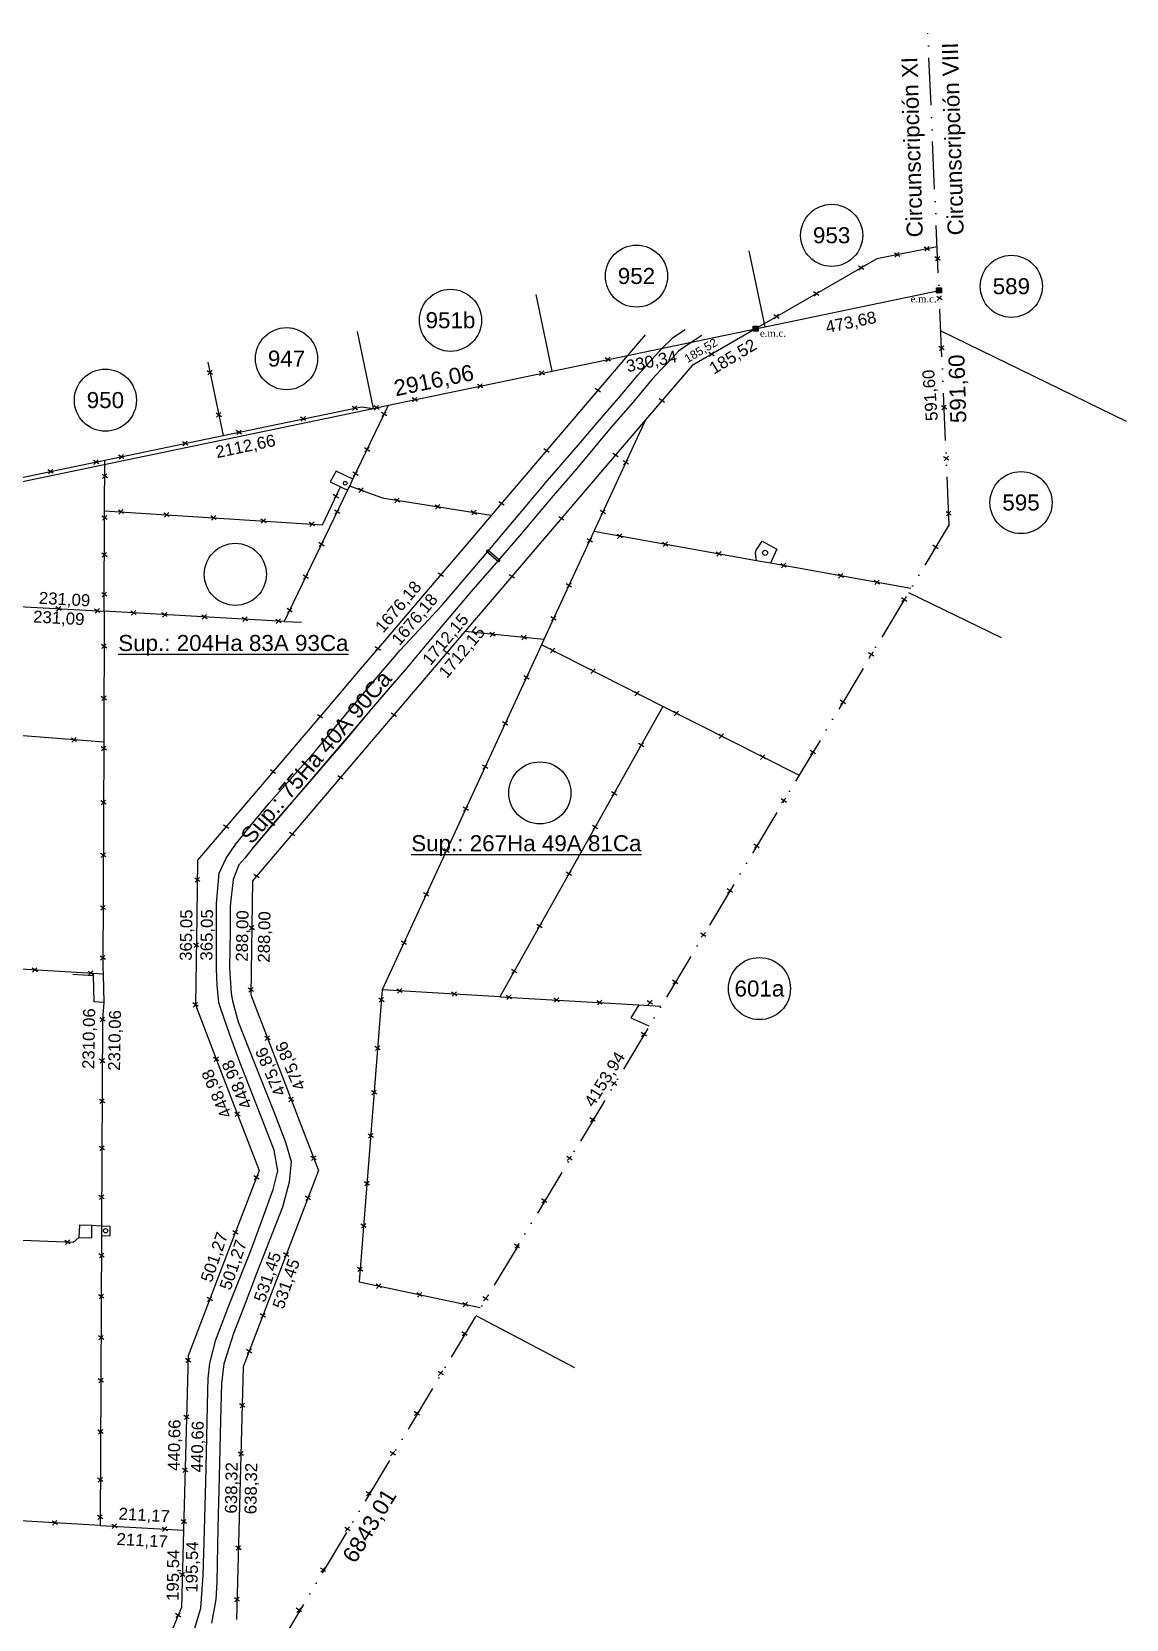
# Model space of a CAD drawing. Header units: feet. Extents: x 1554 to 7460, y 4629 to 11811.
# Drawn here: x 1891.3 to 2168, y 6765.3 to 7166.5 of the extents above; entities that cross this region are included whole.
import ezdxf

# ---------------------------------------------------------------- set-up
doc = ezdxf.new("R2010")
doc.units = ezdxf.units.FT
doc.header["$MEASUREMENT"] = 0
doc.linetypes.add('ACAD_ISO12W100', pattern=[21, 12, -3, 0, -3, 0, -3])
doc.layers.get('0').update_dxf_attribs({"linetype": 'CONTINUOUS'})
for name, color, linetype in [('Alambrado', 1, 'CONTINUOUS'), ('Canal', 2, 'CONTINUOUS'), ('Edificaciòn', 1, 'CONTINUOUS'), ('MEDICION', 2, 'CONTINUOUS'), ('Seccion', 6, 'ACAD_ISO12W100'), ('Subdivision', 5, 'CONTINUOUS'), ('Tanques', 140, 'CONTINUOUS')]:
    doc.layers.add(name, color=color, linetype=linetype)
doc.styles.add('ARIAL', font='arial.ttf')
doc.styles.add('Time New Roman', font='times.ttf')

msp = doc.modelspace()

# ---------------------------------------------------------------- hatches: boundary and pattern name
h = msp.add_hatch()
h.set_pattern_fill('ANSI31', color=1, scale=0.025, angle=90, style=0)
h.set_pattern_definition([(135, (1634.30572, 7058.25234), (-0.056126601, -0.056126601), [])])
h.paths.add_polyline_path([(2120.004, 7101.704), (2120.004, 7100.443), (2121.234, 7100.443), (2121.234, 7101.704)])
h = msp.add_hatch()
h.set_pattern_fill('ANSI31', color=1, scale=0.025, angle=90, style=0)
h.set_pattern_definition([(135, (1587.93311, 7048.59476), (-0.056126601, -0.056126601), [])])
h.paths.add_polyline_path([(2073.631, 7092.046), (2073.631, 7090.786), (2074.861, 7090.786), (2074.861, 7092.046)])

# ---------------------------------------------------------------- linework, layer by layer
at = {"color": 1}
for p, q in [((2110.675, 7109.664, 99.949), (2109.333, 7110.536, 99.949)), ((2110.552, 7110.683, 99.949), (2109.457, 7109.516, 99.949)), ((2118.211, 7111.151, 99.949), (2116.869, 7112.023, 99.949)), ((2118.087, 7112.171, 99.949), (2116.993, 7111.004, 99.949)), ((2120.942, 7108.673, 99.94), (2119.6, 7109.544, 99.94)), ((2120.818, 7109.692, 99.94), (2119.723, 7108.525, 99.94)), ((2101.581, 7106.361, 99.938), (2100.24, 7107.233, 99.938)), ((2101.458, 7107.38, 99.938), (2100.363, 7106.213, 99.938)), ((2090.236, 7099.817, 99.905), (2088.895, 7100.688, 99.905)), ((2090.113, 7100.836, 99.905), (2089.018, 7099.669, 99.905)), ((2121.375, 7098.672, 99.733), (2120.033, 7099.544, 99.733)), ((2121.251, 7099.692, 99.733), (2120.156, 7098.525, 99.733)), ((2080.2, 7094.028, 99.876), (2078.858, 7094.899, 99.876)), ((2080.077, 7095.047, 99.876), (2078.982, 7093.88, 99.876)), ((2063.782, 7084.558, 99.733), (2062.441, 7085.429, 99.733)), ((2063.659, 7085.577, 99.733), (2062.564, 7084.41, 99.733)), ((2121.922, 7086.04, 99.733), (2120.58, 7086.912, 99.733)), ((2121.798, 7087.059, 99.733), (2120.704, 7085.893, 99.733)), ((1936.987, 7079.867, 64.77), (1935.645, 7080.739, 64.77)), ((1936.864, 7080.886, 64.77), (1935.769, 7079.719, 64.77)), ((2020.882, 7079.727, 99.861), (2019.54, 7080.598, 99.861)), ((2020.758, 7080.746, 99.861), (2019.664, 7079.579, 99.861)), ((2037.579, 7083.204, 99.861), (2036.237, 7084.076, 99.861)), ((2037.456, 7084.223, 99.861), (2036.361, 7083.057, 99.861)), ((2005.293, 7076.48, 99.861), (2003.951, 7077.352, 99.861)), ((2005.169, 7077.5, 99.861), (2004.074, 7076.333, 99.861)), ((1988.758, 7073.037, 99.861), (1987.416, 7073.908, 99.861)), ((1988.634, 7074.056, 99.861), (1987.54, 7072.889, 99.861)), ((2035.048, 7075.414, 99.861), (2033.706, 7076.286, 99.861)), ((2034.925, 7076.433, 99.861), (2033.83, 7075.267, 99.861)), ((2051.233, 7072.804, 99.733), (2049.891, 7073.676, 99.733)), ((2051.11, 7073.823, 99.733), (2050.015, 7072.657, 99.733)), ((1939.217, 7069.179, 99.927), (1937.875, 7070.05, 99.927)), ((1939.094, 7070.198, 99.927), (1937.999, 7069.031, 99.927)), ((1960.576, 7068.172, 100.077), (1959.234, 7069.043, 100.077)), ((1960.453, 7069.191, 100.077), (1959.358, 7068.024, 100.077)), ((1973.584, 7070.871, 100.077), (1972.242, 7071.742, 100.077)), ((1973.46, 7071.89, 100.077), (1972.365, 7070.723, 100.077)), ((1979.058, 7071.013, 99.861), (1977.716, 7071.885, 99.861)), ((1978.935, 7072.032, 99.861), (1977.84, 7070.866, 99.861)), ((1981.002, 7069.353, 100.077), (1979.66, 7070.225, 100.077)), ((1980.878, 7070.372, 100.077), (1979.783, 7069.206, 100.077)), ((2122.57, 7071.086, 99.733), (2121.228, 7071.957, 99.733)), ((2122.446, 7072.105, 99.733), (2121.351, 7070.938, 99.733)), ((1944.287, 7064.792, 100.077), (1942.945, 7065.663, 100.077)), ((1944.164, 7065.811, 100.077), (1943.069, 7064.644, 100.077)), ((1930.714, 7061.963, 100.077), (1929.372, 7062.834, 100.077)), ((1930.591, 7062.982, 100.077), (1929.496, 7061.815, 100.077)), ((1976.704, 7060.418, 100.077), (1975.362, 7061.29, 100.077)), ((1976.58, 7061.437, 100.077), (1975.485, 7060.27, 100.077)), ((2022.027, 7060.142, 99.861), (2020.685, 7061.013, 99.861)), ((2021.903, 7061.161, 99.861), (2020.808, 7059.994, 99.861)), ((1908.209, 7057.265, 100.077), (1906.867, 7058.136, 100.077)), ((1908.085, 7058.284, 100.077), (1906.99, 7057.117, 100.077)), ((1914.542, 7058.586, 100.077), (1913.201, 7059.458, 100.077)), ((1914.419, 7059.605, 100.077), (1913.324, 7058.439, 100.077)), ((2039.491, 7059.044, 99.545), (2038.149, 7059.916, 99.545)), ((2039.367, 7060.063, 99.545), (2038.272, 7058.897, 99.545)), ((2042.116, 7057.187, 99.949), (2040.774, 7058.059, 99.949)), ((2041.993, 7058.206, 99.949), (2040.898, 7057.04, 99.949)), ((2123.129, 7058.183, 99.733), (2121.787, 7059.055, 99.733)), ((2123.005, 7059.202, 99.733), (2121.91, 7058.036, 99.733)), ((1896.69, 7054.863, 100.077), (1895.348, 7055.735, 100.077)), ((1896.567, 7055.882, 100.077), (1895.472, 7054.715, 100.077)), ((1910.382, 7053.723, 99.955), (1909.04, 7054.594, 99.955)), ((1910.258, 7054.742, 99.955), (1909.164, 7053.575, 99.955)), ((1973.773, 7054.324, 100.077), (1972.431, 7055.196, 100.077)), ((1973.649, 7055.343, 100.077), (1972.554, 7054.177, 100.077)), ((1968.825, 7048.626, 99.868), (1967.483, 7049.497, 99.868)), ((1968.701, 7049.645, 99.868), (1967.607, 7048.478, 99.868)), ((1975.178, 7050.167, 100.077), (1973.836, 7051.039, 100.077)), ((1975.054, 7051.186, 100.077), (1973.959, 7050.02, 100.077)), ((1984.296, 7047.553, 100.077), (1982.954, 7048.424, 100.077)), ((1984.172, 7048.572, 100.077), (1983.077, 7047.405, 100.077)), ((1914.499, 7044.687, 99.868), (1913.157, 7045.559, 99.868)), ((1914.375, 7045.706, 99.868), (1913.28, 7044.54, 99.868)), ((1926.027, 7043.948, 99.868), (1924.685, 7044.82, 99.868)), ((1925.904, 7044.967, 99.868), (1924.809, 7043.801, 99.868)), ((1969.121, 7044.671, 99.93), (1967.779, 7045.542, 99.93)), ((1968.998, 7045.69, 99.93), (1967.903, 7044.523, 99.93)), ((1994.57, 7045.935, 100.077), (1993.228, 7046.806, 100.077)), ((1994.446, 7046.954, 100.077), (1993.352, 7045.787, 100.077)), ((2003.71, 7044.496, 100.077), (2002.368, 7045.367, 100.077)), ((2003.586, 7045.515, 100.077), (2002.491, 7044.348, 100.077)), ((2010.653, 7046.802, 99.861), (2009.311, 7047.673, 99.861)), ((2010.53, 7047.821, 99.861), (2009.435, 7046.654, 99.861)), ((2036.306, 7044.596, 99.949), (2034.964, 7045.467, 99.949)), ((2036.182, 7045.615, 99.949), (2035.087, 7044.448, 99.949)), ((2123.731, 7044.27, 99.733), (2122.389, 7045.141, 99.733)), ((2123.608, 7045.289, 99.733), (2122.513, 7044.122, 99.733)), ((1910.361, 7043.173, 99.868), (1909.019, 7044.045, 99.868)), ((1910.237, 7044.192, 99.868), (1909.142, 7043.026, 99.868)), ((1937.894, 7043.188, 99.868), (1936.552, 7044.059, 99.868)), ((1937.77, 7044.207, 99.868), (1936.676, 7043.04, 99.868)), ((1950.503, 7042.379, 99.868), (1949.161, 7043.251, 99.868)), ((1950.38, 7043.398, 99.868), (1949.285, 7042.232, 99.868)), ((1962.743, 7041.595, 99.868), (1961.401, 7042.466, 99.868)), ((1962.62, 7042.614, 99.868), (1961.525, 7041.447, 99.868)), ((2025.812, 7043.001, 99.544), (2024.47, 7043.872, 99.544)), ((2025.689, 7044.02, 99.544), (2024.594, 7042.853, 99.544)), ((1965.181, 7036.495, 99.93), (1963.84, 7037.366, 99.93)), ((1965.058, 7037.514, 99.93), (1963.963, 7036.347, 99.93)), ((2032.995, 7037.433, 99.949), (2031.653, 7038.304, 99.949)), ((2032.871, 7038.452, 99.949), (2031.776, 7037.285, 99.949)), ((2040.578, 7038.554, 99.964), (2039.236, 7039.426, 99.964)), ((2040.454, 7039.573, 99.964), (2039.36, 7038.407, 99.964)), ((2052.069, 7036.495, 99.964), (2050.727, 7037.366, 99.964)), ((2051.945, 7037.514, 99.964), (2050.85, 7036.347, 99.964)), ((2120.414, 7035.798, 99.83), (2119.072, 7036.669, 99.83)), ((2120.29, 7036.817, 99.83), (2119.196, 7035.65, 99.83)), ((1910.323, 7033.804, 99.868), (1908.981, 7034.675, 99.868)), ((1910.2, 7034.823, 99.868), (1909.105, 7033.656, 99.868)), ((2065.631, 7034.065, 99.964), (2064.289, 7034.936, 99.964)), ((2065.507, 7035.084, 99.964), (2064.412, 7033.917, 99.964)), ((1961.214, 7028.261, 99.93), (1959.872, 7029.133, 99.93)), ((1961.09, 7029.28, 99.93), (1959.995, 7028.114, 99.93)), ((1995.321, 7028.801, 99.55), (1993.98, 7029.673, 99.55)), ((1995.198, 7029.82, 99.55), (1994.103, 7028.654, 99.55)), ((2013.313, 7028.341, 99.543), (2011.972, 7029.213, 99.543)), ((2013.19, 7029.36, 99.543), (2012.095, 7028.193, 99.543)), ((2081.999, 7031.125, 99.964), (2080.657, 7031.996, 99.964)), ((2081.876, 7032.144, 99.964), (2080.781, 7030.977, 99.964)), ((2096.439, 7028.528, 99.964), (2095.098, 7029.399, 99.964)), ((2096.316, 7029.547, 99.964), (2095.221, 7028.38, 99.964)), ((1910.283, 7023.785, 99.868), (1908.942, 7024.656, 99.868)), ((1910.16, 7024.804, 99.868), (1909.065, 7023.637, 99.868)), ((2027.73, 7026.08, 99.949), (2026.388, 7026.951, 99.949)), ((2027.606, 7027.099, 99.949), (2026.511, 7025.932, 99.949)), ((2105.59, 7026.883, 99.964), (2104.249, 7027.754, 99.964)), ((2105.467, 7027.902, 99.964), (2104.372, 7026.735, 99.964)), ((1898.73, 7020.216, 99.83), (1897.388, 7021.087, 99.83)), ((1898.607, 7021.235, 99.83), (1897.512, 7020.068, 99.83)), ((1908.482, 7019.673, 99.83), (1907.14, 7020.545, 99.83)), ((1908.359, 7020.692, 99.83), (1907.264, 7019.526, 99.83)), ((1957.136, 7019.799, 99.93), (1955.794, 7020.67, 99.93)), ((1957.012, 7020.818, 99.93), (1955.917, 7019.651, 99.93)), ((2112.451, 7022.505, 99.83), (2111.109, 7023.376, 99.83)), ((2112.328, 7023.524, 99.83), (2111.233, 7022.357, 99.83)), ((1917.684, 7019.152, 99.868), (1916.342, 7020.024, 99.868)), ((1917.56, 7020.171, 99.868), (1916.465, 7019.004, 99.868)), ((1925.53, 7018.706, 99.868), (1924.188, 7019.577, 99.868)), ((1925.407, 7019.725, 99.868), (1924.312, 7018.558, 99.868)), ((1935.594, 7018.134, 99.868), (1934.252, 7019.005, 99.868)), ((1935.47, 7019.153, 99.868), (1934.376, 7017.986, 99.868)), ((1945.821, 7017.552, 99.868), (1944.479, 7018.423, 99.868)), ((1945.697, 7018.571, 99.868), (1944.603, 7017.404, 99.868)), ((1954.305, 7017.07, 99.868), (1952.963, 7017.941, 99.868)), ((1954.181, 7018.089, 99.868), (1953.086, 7016.922, 99.868)), ((2023.864, 7017.744, 99.949), (2022.522, 7018.615, 99.949)), ((2023.74, 7018.763, 99.949), (2022.646, 7017.596, 99.949)), ((2008.375, 7013.733, 99.797), (2007.033, 7014.604, 99.797)), ((2008.251, 7014.752, 99.797), (2007.157, 7013.585, 99.797)), ((2016.369, 7012.937, 99.797), (2015.027, 7013.809, 99.797)), ((2016.245, 7013.956, 99.797), (2015.151, 7012.79, 99.797)), ((1910.231, 7010.719, 99.637), (1908.889, 7011.59, 99.637)), ((1910.108, 7011.738, 99.637), (1909.013, 7010.571, 99.637)), ((1979.392, 7010.114, 99.48), (1978.05, 7010.986, 99.48)), ((1979.269, 7011.134, 99.48), (1978.174, 7009.967, 99.48)), ((1996.906, 7009.106, 99.53), (1995.564, 7009.977, 99.53)), ((1996.782, 7010.125, 99.53), (1995.687, 7008.958, 99.53)), ((2023.623, 7009.627, 99.975), (2022.281, 7010.499, 99.975)), ((2023.5, 7010.646, 99.975), (2022.405, 7009.48, 99.975)), ((2104.137, 7008.624, 99.83), (2102.795, 7009.495, 99.83)), ((2104.013, 7009.643, 99.83), (2102.918, 7008.476, 99.83)), ((2033.858, 7004.438, 99.975), (2032.516, 7005.309, 99.975)), ((2033.735, 7005.457, 99.975), (2032.64, 7004.29, 99.975)), ((2016.992, 7002.854, 99.949), (2015.65, 7003.725, 99.949)), ((2016.869, 7003.873, 99.949), (2015.774, 7002.706, 99.949)), ((1910.178, 6997.579, 99.637), (1908.837, 6998.451, 99.637)), ((1910.055, 6998.598, 99.637), (1908.96, 6997.432, 99.637)), ((2044.951, 6998.814, 99.975), (2043.609, 6999.685, 99.975)), ((2044.828, 6999.833, 99.975), (2043.733, 6998.666, 99.975)), ((2096.955, 6996.633, 99.83), (2095.613, 6997.505, 99.83)), ((2096.831, 6997.652, 99.83), (2095.736, 6996.485, 99.83)), ((1964.814, 6992.992, 99.465), (1963.472, 6993.863, 99.465)), ((1964.691, 6994.011, 99.465), (1963.596, 6992.844, 99.465)), ((1983.48, 6993.386, 99.494), (1982.138, 6994.257, 99.494)), ((1983.357, 6994.405, 99.494), (1982.262, 6993.238, 99.494)), ((2011.5, 6992.248, 99.949), (2010.406, 6991.081, 99.949)), ((2054.92, 6993.764, 99.975), (2053.578, 6994.636, 99.975)), ((2054.796, 6994.783, 99.975), (2053.701, 6993.617, 99.975)), ((2011.624, 6991.229, 99.949), (2010.282, 6992.1, 99.949)), ((2066.274, 6988.023, 99.975), (2064.932, 6988.894, 99.975)), ((2066.151, 6989.042, 99.975), (2065.056, 6987.875, 99.975)), ((1902.577, 6987.069, 99.736), (1901.235, 6987.94, 99.736)), ((1902.453, 6988.088, 99.736), (1901.358, 6986.921, 99.736)), ((1910.127, 6984.878, 99.637), (1908.785, 6985.749, 99.637)), ((1910.003, 6985.897, 99.637), (1908.909, 6984.73, 99.637)), ((2046.004, 6985.724, 99.933), (2044.663, 6986.595, 99.933)), ((2045.881, 6986.743, 99.933), (2044.786, 6985.576, 99.933)), ((2089.357, 6983.949, 99.83), (2088.015, 6984.82, 99.83)), ((2089.234, 6984.968, 99.83), (2088.139, 6983.801, 99.83)), ((2006.55, 6980.241, 99.949), (2005.208, 6981.112, 99.949)), ((2006.426, 6981.26, 99.949), (2005.331, 6980.093, 99.949)), ((2076.738, 6982.732, 99.975), (2075.396, 6983.604, 99.975)), ((2076.615, 6983.751, 99.975), (2075.52, 6982.584, 99.975)), ((1952.92, 6979.045, 99.466), (1951.579, 6979.917, 99.466)), ((1952.797, 6980.064, 99.466), (1951.702, 6978.898, 99.466)), ((1969.962, 6977.547, 99.464), (1968.62, 6978.419, 99.464)), ((1969.838, 6978.566, 99.464), (1968.743, 6977.4, 99.464)), ((1909.944, 6972.288, 99.637), (1908.849, 6971.121, 99.637)), ((2039.132, 6973.509, 99.933), (2037.79, 6974.38, 99.933)), ((2039.008, 6974.528, 99.933), (2037.914, 6973.361, 99.933)), ((2082.031, 6971.719, 99.83), (2080.69, 6972.591, 99.83)), ((2081.908, 6972.738, 99.83), (2080.813, 6971.571, 99.83)), ((1910.067, 6971.269, 99.637), (1908.726, 6972.14, 99.637)), ((2001.654, 6969.639, 99.949), (2000.312, 6970.51, 99.949)), ((2001.53, 6970.658, 99.949), (2000.435, 6969.491, 99.949)), ((1941.054, 6965.094, 99.472), (1939.712, 6965.965, 99.472)), ((1940.93, 6966.113, 99.472), (1939.835, 6964.946, 99.472)), ((1957.655, 6964.244, 99.471), (1956.56, 6963.078, 99.471)), ((2034.345, 6965.001, 99.933), (2033.003, 6965.872, 99.933)), ((2034.222, 6966.02, 99.933), (2033.127, 6964.853, 99.933)), ((1957.779, 6963.225, 99.471), (1956.437, 6964.097, 99.471)), ((2075.165, 6960.257, 99.83), (2073.823, 6961.128, 99.83)), ((2075.041, 6961.276, 99.83), (2073.946, 6960.109, 99.83)), ((1910.009, 6957.93, 99.637), (1908.667, 6958.801, 99.637)), ((1909.886, 6958.949, 99.637), (1908.791, 6957.782, 99.637)), ((1996.769, 6959.062, 99.949), (1995.428, 6959.933, 99.949)), ((1996.646, 6960.081, 99.949), (1995.551, 6958.914, 99.949)), ((1933.798, 6951.692, 99.485), (1932.456, 6952.564, 99.485)), ((1933.674, 6952.711, 99.485), (1932.58, 6951.545, 99.485)), ((1948.779, 6952.646, 99.476), (1947.437, 6953.517, 99.476)), ((1948.656, 6953.665, 99.476), (1947.561, 6952.498, 99.476)), ((2027.724, 6953.232, 99.933), (2026.382, 6954.103, 99.933)), ((2027.6, 6954.251, 99.933), (2026.505, 6953.084, 99.933)), ((1991.649, 6947.973, 99.949), (1990.307, 6948.845, 99.949)), ((1991.526, 6948.992, 99.949), (1990.431, 6947.826, 99.949)), ((2068.394, 6948.954, 99.83), (2067.052, 6949.825, 99.83)), ((2068.27, 6949.973, 99.83), (2067.176, 6948.806, 99.83)), ((1909.951, 6944.636, 99.637), (1908.609, 6945.507, 99.637)), ((1909.827, 6945.655, 99.637), (1908.733, 6944.488, 99.637)), ((1947.571, 6939.542, 99.5), (1946.229, 6940.413, 99.5)), ((1947.447, 6940.561, 99.5), (1946.352, 6939.394, 99.5)), ((2020.282, 6940.005, 99.933), (2018.94, 6940.877, 99.933)), ((2020.159, 6941.024, 99.933), (2019.064, 6939.858, 99.933)), ((1933.538, 6935.187, 99.51), (1932.196, 6936.059, 99.51)), ((1933.414, 6936.206, 99.51), (1932.319, 6935.04, 99.51)), ((1986.017, 6935.777, 99.949), (1984.675, 6936.649, 99.949)), ((1985.894, 6936.796, 99.949), (1984.799, 6935.63, 99.949)), ((2061.706, 6937.789, 99.83), (2060.364, 6938.66, 99.83)), ((2061.582, 6938.808, 99.83), (2060.487, 6937.641, 99.83)), ((1909.896, 6931.976, 99.637), (1908.554, 6932.847, 99.637)), ((1909.772, 6932.995, 99.637), (1908.677, 6931.828, 99.637)), ((1892.696, 6928.916, 99.853), (1891.354, 6929.787, 99.853)), ((1892.572, 6929.935, 99.853), (1891.477, 6928.768, 99.853)), ((1906.837, 6928.108, 99.853), (1905.495, 6928.98, 99.853)), ((1906.713, 6929.127, 99.853), (1905.619, 6927.961, 99.853)), ((2013.883, 6928.632, 99.933), (2012.541, 6929.503, 99.933)), ((2013.76, 6929.651, 99.933), (2012.665, 6928.484, 99.933)), ((1947.337, 6923.926, 99.53), (1945.995, 6924.798, 99.53)), ((1947.214, 6924.945, 99.53), (1946.119, 6923.779, 99.53)), ((1984.92, 6923.669, 99.933), (1983.578, 6924.54, 99.933)), ((1984.797, 6924.688, 99.933), (1983.702, 6923.521, 99.933)), ((2054.574, 6925.884, 99.83), (2053.232, 6926.756, 99.83)), ((2054.451, 6926.903, 99.83), (2053.356, 6925.737, 99.83)), ((1933.313, 6920.15, 99.532), (1931.971, 6921.021, 99.532)), ((1933.19, 6921.169, 99.532), (1932.095, 6920.002, 99.532)), ((1980.341, 6921.352, 99.949), (1978.999, 6922.224, 99.949)), ((1980.217, 6922.372, 99.949), (1979.122, 6921.205, 99.949)), ((1998.753, 6922.853, 99.933), (1997.411, 6923.725, 99.933)), ((1998.63, 6923.872, 99.933), (1997.535, 6922.706, 99.933)), ((2012.571, 6922.039, 99.94), (2011.229, 6922.911, 99.94)), ((2012.447, 6923.058, 99.94), (2011.352, 6921.892, 99.94)), ((2024.596, 6921.334, 99.94), (2023.254, 6922.205, 99.94)), ((2024.473, 6922.353, 99.94), (2023.378, 6921.186, 99.94)), ((2035.485, 6920.695, 99.94), (2034.143, 6921.566, 99.94)), ((2035.361, 6921.714, 99.94), (2034.266, 6920.547, 99.94)), ((2048.208, 6920.695, 99.94), (2046.866, 6921.566, 99.94)), ((2048.084, 6921.714, 99.94), (2046.989, 6920.547, 99.94)), ((1909.806, 6916.409, 99.637), (1908.464, 6917.28, 99.637)), ((1909.682, 6917.428, 99.637), (1908.587, 6916.261, 99.637)), ((1951.531, 6911.688, 99.537), (1950.189, 6912.56, 99.537)), ((1951.407, 6912.707, 99.537), (1950.312, 6911.54, 99.537)), ((2046.632, 6912.67, 99.83), (2045.29, 6913.541, 99.83)), ((2046.508, 6913.689, 99.83), (2045.413, 6912.522, 99.83)), ((1979.374, 6909.166, 99.949), (1978.032, 6910.038, 99.949)), ((1979.251, 6910.185, 99.949), (1978.156, 6909.018, 99.949)), ((1909.759, 6905.933, 99.637), (1908.417, 6906.805, 99.637)), ((1909.635, 6906.952, 99.637), (1908.54, 6905.786, 99.637)), ((1938.583, 6906.402, 99.551), (1937.241, 6907.273, 99.551)), ((1938.46, 6907.421, 99.551), (1937.365, 6906.254, 99.551)), ((2039.16, 6900.192, 99.83), (2037.818, 6901.064, 99.83)), ((2039.036, 6901.211, 99.83), (2037.942, 6900.045, 99.83)), ((1909.713, 6895.781, 99.637), (1908.372, 6896.653, 99.637)), ((1909.59, 6896.801, 99.637), (1908.495, 6895.634, 99.637)), ((1957.492, 6896.193, 99.542), (1956.15, 6897.064, 99.542)), ((1957.369, 6897.212, 99.542), (1956.274, 6896.045, 99.542)), ((1978.484, 6897.942, 99.949), (1977.142, 6898.813, 99.949)), ((1978.36, 6898.961, 99.949), (1977.266, 6897.794, 99.949)), ((1943.931, 6892.454, 99.538), (1942.589, 6893.325, 99.538)), ((1943.807, 6893.473, 99.538), (1942.712, 6892.306, 99.538)), ((2033.728, 6891.12, 99.83), (2032.386, 6891.992, 99.83)), ((2033.604, 6892.139, 99.83), (2032.509, 6890.973, 99.83)), ((1977.495, 6888.041, 99.949), (1976.4, 6886.875, 99.949)), ((1909.66, 6883.916, 99.637), (1908.319, 6884.787, 99.637)), ((1909.537, 6884.935, 99.637), (1908.442, 6883.768, 99.637)), ((1977.618, 6887.022, 99.949), (1976.276, 6887.894, 99.949)), ((1963.188, 6881.389, 99.548), (1961.846, 6882.261, 99.548)), ((1963.064, 6882.408, 99.548), (1961.969, 6881.242, 99.548)), ((2027.867, 6881.332, 99.83), (2026.525, 6882.204, 99.83)), ((2027.743, 6882.351, 99.83), (2026.648, 6881.184, 99.83)), ((1948.724, 6876.501, 99.516), (1947.382, 6877.372, 99.516)), ((1948.601, 6877.52, 99.516), (1947.506, 6876.353, 99.516)), ((1976.539, 6875.992, 99.949), (1975.444, 6874.825, 99.949)), ((1909.605, 6871.542, 99.637), (1908.263, 6872.413, 99.637)), ((1909.482, 6872.561, 99.637), (1908.387, 6871.394, 99.637)), ((1961.749, 6871.294, 99.543), (1960.407, 6872.165, 99.543)), ((1961.625, 6872.313, 99.543), (1960.531, 6871.146, 99.543)), ((1976.662, 6874.973, 99.949), (1975.321, 6875.844, 99.949)), ((2021.452, 6870.619, 99.83), (2020.11, 6871.491, 99.83)), ((2021.328, 6871.638, 99.83), (2020.233, 6870.472, 99.83)), ((1975.813, 6864.258, 99.949), (1974.471, 6865.129, 99.949)), ((1975.689, 6865.277, 99.949), (1974.594, 6864.11, 99.949)), ((1900.987, 6860.135, 99.853), (1899.645, 6861.007, 99.853)), ((1900.864, 6861.154, 99.853), (1899.769, 6859.988, 99.853)), ((1943.408, 6862.606, 99.514), (1942.066, 6863.478, 99.514)), ((1943.284, 6863.625, 99.514), (1942.189, 6862.458, 99.514)), ((2014.603, 6859.182, 99.83), (2013.261, 6860.053, 99.83)), ((2014.479, 6860.201, 99.83), (2013.385, 6859.034, 99.83)), ((1909.574, 6856.753, 99.637), (1908.232, 6857.625, 99.637)), ((1909.451, 6857.772, 99.637), (1908.356, 6856.605, 99.637)), ((1956.262, 6856.975, 99.531), (1954.92, 6857.846, 99.531)), ((1956.139, 6857.994, 99.531), (1955.044, 6856.827, 99.531)), ((1974.942, 6853.28, 99.949), (1973.6, 6854.151, 99.949)), ((1974.819, 6854.299, 99.949), (1973.724, 6853.132, 99.949)), ((1979.665, 6849.059, 99.949), (1978.323, 6849.93, 99.949)), ((1979.541, 6850.078, 99.949), (1978.446, 6848.911, 99.949)), ((1989.861, 6847.881, 99.949), (1988.766, 6846.715, 99.949)), ((1909.519, 6846.439, 99.637), (1908.177, 6847.31, 99.637)), ((1909.395, 6847.458, 99.637), (1908.301, 6846.291, 99.637)), ((1936.951, 6845.721, 99.515), (1935.609, 6846.592, 99.515)), ((1936.828, 6846.74, 99.515), (1935.733, 6845.573, 99.515)), ((1989.984, 6846.862, 99.949), (1988.642, 6847.734, 99.949)), ((2001.579, 6844.394, 99.949), (2000.237, 6845.266, 99.949)), ((2001.456, 6845.413, 99.949), (2000.361, 6844.247, 99.949)), ((2006.657, 6845.912, 99.83), (2005.315, 6846.783, 99.83)), ((2006.534, 6846.931, 99.83), (2005.439, 6845.764, 99.83)), ((1950.355, 6841.558, 99.518), (1949.013, 6842.43, 99.518)), ((1950.231, 6842.578, 99.518), (1949.137, 6841.411, 99.518)), ((1909.463, 6836.016, 99.637), (1908.121, 6836.887, 99.637)), ((1909.34, 6837.035, 99.637), (1908.245, 6835.868, 99.637)), ((2001.329, 6837.021, 99.83), (1999.987, 6837.893, 99.83)), ((2001.206, 6838.04, 99.83), (2000.111, 6836.873, 99.83)), ((1946.911, 6832.57, 99.51), (1945.569, 6833.442, 99.51)), ((1946.788, 6833.59, 99.51), (1945.693, 6832.423, 99.51)), ((1931.45, 6830.285, 99.518), (1930.108, 6831.157, 99.518)), ((1931.326, 6831.305, 99.518), (1930.231, 6830.138, 99.518)), ((1995.341, 6827.03, 99.83), (1993.999, 6827.901, 99.83)), ((1995.217, 6828.049, 99.83), (1994.122, 6826.882, 99.83)), ((1909.405, 6825.166, 99.637), (1908.063, 6826.037, 99.637)), ((1909.281, 6826.185, 99.637), (1908.187, 6825.018, 99.637)), ((1945.13, 6818.893, 99.507), (1943.788, 6819.765, 99.507)), ((1945.007, 6819.912, 99.507), (1943.912, 6818.746, 99.507)), ((1931.062, 6815.932, 99.52), (1929.721, 6816.804, 99.52)), ((1930.939, 6816.952, 99.52), (1929.844, 6815.785, 99.52)), ((1989.264, 6816.892, 99.83), (1987.922, 6817.763, 99.83)), ((1989.14, 6817.911, 99.83), (1988.046, 6816.744, 99.83)), ((1909.336, 6812.211, 99.637), (1907.994, 6813.082, 99.637)), ((1909.212, 6813.23, 99.637), (1908.117, 6812.063, 99.637)), ((1983.059, 6807.765, 99.83), (1981.964, 6806.598, 99.83)), ((1944.803, 6806.647, 99.507), (1943.462, 6807.518, 99.507)), ((1944.68, 6807.666, 99.507), (1943.585, 6806.499, 99.507)), ((1983.183, 6806.746, 99.83), (1981.841, 6807.617, 99.83)), ((1909.271, 6800.111, 99.637), (1907.929, 6800.983, 99.637)), ((1909.147, 6801.13, 99.637), (1908.052, 6799.964, 99.637)), ((1930.701, 6802.552, 99.521), (1929.36, 6803.423, 99.521)), ((1930.578, 6803.571, 99.521), (1929.483, 6802.404, 99.521)), ((1977.106, 6796.608, 99.83), (1975.764, 6797.479, 99.83)), ((1976.983, 6797.627, 99.83), (1975.888, 6796.46, 99.83)), ((1909.097, 6791.689, 99.637), (1908.002, 6790.522, 99.637)), ((1897.773, 6789.216, 99.814), (1896.431, 6790.087, 99.814)), ((1897.649, 6790.235, 99.814), (1896.554, 6789.068, 99.814)), ((1909.22, 6790.67, 99.637), (1907.878, 6791.542, 99.637)), ((1912.838, 6788.362, 99.637), (1911.496, 6789.233, 99.637)), ((1912.715, 6789.381, 99.637), (1911.62, 6788.214, 99.637)), ((1925.543, 6787.63, 99.637), (1924.201, 6788.502, 99.637)), ((1925.419, 6788.649, 99.637), (1924.325, 6787.483, 99.637)), ((1930.35, 6789.519, 99.523), (1929.008, 6790.39, 99.523)), ((1930.226, 6790.538, 99.523), (1929.131, 6789.371, 99.523)), ((1971.732, 6787.642, 99.83), (1970.39, 6788.514, 99.83)), ((1971.609, 6788.661, 99.83), (1970.514, 6787.494, 99.83)), ((1944.169, 6782.864, 99.508), (1942.827, 6783.735, 99.508)), ((1944.045, 6783.883, 99.508), (1942.95, 6782.716, 99.508)), ((1929.986, 6776.121, 99.521), (1928.644, 6776.992, 99.521)), ((1929.863, 6777.14, 99.521), (1928.768, 6775.973, 99.521)), ((1965.566, 6777.354, 99.83), (1964.224, 6778.226, 99.83)), ((1965.442, 6778.374, 99.83), (1964.348, 6777.207, 99.83)), ((1943.821, 6769.841, 99.509), (1942.479, 6770.712, 99.509)), ((1943.697, 6770.86, 99.509), (1942.603, 6769.693, 99.509)), ((1959.467, 6767.18, 99.83), (1958.125, 6768.051, 99.83)), ((1959.344, 6768.199, 99.83), (1958.249, 6767.032, 99.83)), ((1928.938, 6765.846, 99.52), (1927.596, 6766.718, 99.52)), ((1928.814, 6766.865, 99.52), (1927.719, 6765.699, 99.52))]:
    msp.add_line(p, q, dxfattribs=at)
at = {"color": 2, "elevation": 99.861}
for points in [[(2120.004, 7101.704), (2121.234, 7101.704), (2121.234, 7100.443), (2120.004, 7100.443)], [(2073.631, 7092.046), (2074.861, 7092.046), (2074.861, 7090.786), (2073.631, 7090.786)]]:
    msp.add_lwpolyline(points, close=True, dxfattribs=at)
at = {"color": 3}
for centre in [(2093.474, 7114.997), (2044.137, 7104.706), (2138.902, 7102.118), (1997.124, 7093.532), (1955.672, 7083.831), (1909.884, 7073.352), (2141.35, 7047.464), (1942.731, 7029.34), (2019.713, 6974.107), (2075.217, 6924.655)]:
    msp.add_circle(centre, 7.845, dxfattribs=at)
at = {"layer": 'Alambrado'}
for p, q in [((2104.885, 7109.089, 99.949), (2074.246, 7091.416, 99.861)), ((2120.141, 7112.101, 99.949), (2104.885, 7109.089, 99.949)), ((1937.464, 7074.83, 99.927), (1939.628, 7064.4, 99.927)), ((1972.447, 7053.399, 100.077), (1981.436, 7072.088, 100.077)), ((2046.411, 7068.385, 99.949), (2033.386, 7040.159, 99.949)), ((1909.697, 7045.388, 99.955), (1909.717, 7058.155, 99.955)), ((1968.182, 7055.377, 99.936), (1966.687, 7052.744, 99.936)), ((1966.687, 7052.744, 99.936), (1969.284, 7051.451, 99.936)), ((1972.447, 7053.399, 99.936), (1968.182, 7055.377, 99.936)), ((1971.638, 7051.647, 100.077), (1972.447, 7053.399, 100.077)), ((1971.101, 7050.607, 99.93), (1955.109, 7017.421, 99.93)), ((1964.749, 7041.859, 99.868), (1969.284, 7051.451, 99.868)), ((1969.284, 7051.451, 99.936), (1971.101, 7050.607, 99.936)), ((1971.101, 7050.607, 99.936), (1971.638, 7051.647, 99.936)), ((1979.552, 7048.767, 100.077), (1971.638, 7051.647, 100.077)), ((1980.371, 7048.501, 100.077), (1979.552, 7048.767, 100.077)), ((2007.427, 7044.24, 100.077), (1980.371, 7048.501, 100.077)), ((1909.596, 7020.01, 99.868), (1909.697, 7045.388, 99.868)), ((1909.697, 7045.388, 99.868), (1964.749, 7041.859, 99.868)), ((2033.386, 7040.159, 99.949), (2020.732, 7012.872, 99.949)), ((2074.487, 7032.793, 99.964), (2033.386, 7040.159, 99.964)), ((2074.4, 7035.416, 99.924), (2075.879, 7037.759, 99.924)), ((2075.879, 7037.759, 99.924), (2079.61, 7035.725, 99.924)), ((2074.266, 7034.694, 99.924), (2074.4, 7035.416, 99.924)), ((2074.487, 7032.793, 99.924), (2074.266, 7034.694, 99.924)), ((2078.057, 7032.149, 99.964), (2074.487, 7032.793, 99.964)), ((2079.61, 7035.725, 99.924), (2078.057, 7032.149, 99.924)), ((2113.48, 7025.779, 99.964), (2078.057, 7032.149, 99.964)), ((1955.109, 7017.421, 99.868), (1909.596, 7020.01, 99.868)), ((1955.109, 7017.421, 99.93), (1959.487, 7017.22, 99.93)), ((2020.732, 7012.872, 99.797), (2000.776, 7014.858, 99.797)), ((2020.732, 7012.872, 99.949), (2020.114, 7011.502, 99.949)), ((2020.114, 7011.502, 99.949), (1979.874, 6924.363, 99.949)), ((2050.83, 6995.929, 99.975), (2020.114, 7011.502, 99.975)), ((2050.83, 6995.929, 99.933), (2009.58, 6922.611, 99.933)), ((2085.194, 6978.553, 99.975), (2050.83, 6995.929, 99.975)), ((1909.463, 6986.899, 99.736), (1852.127, 6991.49, 99.736)), ((1906.896, 6928.502, 99.853), (1872.455, 6930.469, 99.853)), ((1901.644, 6928.316, 99.909), (1906.884, 6927.981, 99.909)), ((1906.884, 6927.981, 99.853), (1906.896, 6928.502, 99.853)), ((1909.318, 6928.341, 99.853), (1906.896, 6928.502, 99.853)), ((1909.213, 6929.831, 99.853), (1909.318, 6928.341, 99.853)), ((1907.022, 6921.341, 99.853), (1906.884, 6927.981, 99.853)), ((1979.874, 6924.363, 99.949), (1974.02, 6850.553, 99.949)), ((2009.58, 6922.611, 99.933), (1979.874, 6924.363, 99.933)), ((1909.461, 6921.162, 99.853), (1907.022, 6921.341, 99.853)), ((2009.58, 6922.611, 99.94), (2044.734, 6920.548, 99.94)), ((2044.734, 6920.548, 99.953), (2042.736, 6917.273, 99.953)), ((2044.734, 6920.548, 99.94), (2050.252, 6920.226, 99.94)), ((2042.736, 6917.273, 99.953), (2047.222, 6915.212, 99.953)), ((1901.749, 6860.513, 99.853), (1792.121, 6864.977, 99.853)), ((1903.311, 6864.886, 99.853), (1903.19, 6861.769, 99.853)), ((1906.479, 6864.749, 99.853), (1903.311, 6864.886, 99.853)), ((1906.427, 6861.65, 99.853), (1906.479, 6864.749, 99.853)), ((1908.902, 6864.659, 99.853), (1906.479, 6864.749, 99.853)), ((1911.087, 6864.547, 99.853), (1908.902, 6864.659, 99.853)), ((1911.101, 6862.302, 99.853), (1911.087, 6864.547, 99.853)), ((1903.19, 6861.769, 99.853), (1901.749, 6860.513, 99.853)), ((1903.19, 6861.769, 99.853), (1906.427, 6861.65, 99.853)), ((1908.93, 6862.197, 99.853), (1911.101, 6862.302, 99.853)), ((1974.02, 6850.553, 99.949), (2004.606, 6844.043, 99.949)), ((1908.538, 6789.006, 99.807), (1788.723, 6795.765, 99.876))]:
    msp.add_line(p, q, dxfattribs=at)
at = {"layer": 'Alambrado', "color": 2}
for p, q in [((1939.628, 7064.4, 100.077), (1974.589, 7071.654, 100.077)), ((1974.589, 7071.654, 100.077), (1977.607, 7071.286, 100.077)), ((1909.717, 7058.155, 100.077), (1939.628, 7064.4, 100.077)), ((1884.707, 7052.94, 100.077), (1909.717, 7058.155, 100.077))]:
    msp.add_line(p, q, dxfattribs=at)
at = {"layer": 'Canal'}
for p, q in [((2050.719, 7086.571, 99.725), (2053.216, 7089.027, 99.716)), ((2056.41, 7091.1, 99.706), (2053.216, 7089.027, 99.716)), ((2060.674, 7089.701, 99.715), (2057.48, 7087.628, 99.725)), ((2044.449, 7079.689, 99.762), (2048.767, 7084.509, 99.731)), ((2048.767, 7084.509, 99.731), (2050.719, 7086.571, 99.725)), ((2054.76, 7085.759, 99.737), (2053.265, 7084.051, 99.738)), ((2057.48, 7087.628, 99.725), (2054.76, 7085.759, 99.737)), ((2050.329, 7080.982, 99.706), (2048.043, 7078.576, 99.741)), ((2053.265, 7084.051, 99.738), (2050.329, 7080.982, 99.706)), ((2040.063, 7074.451, 99.779), (2044.449, 7079.689, 99.762)), ((2048.043, 7078.576, 99.741), (2043.24, 7072.802, 99.757)), ((2033.677, 7067.042, 99.788), (2040.063, 7074.451, 99.779)), ((2043.24, 7072.802, 99.757), (2037.739, 7066.488, 99.724)), ((2037.739, 7066.488, 99.724), (2029.052, 7056.046, 99.772)), ((2029.479, 7062.068, 99.776), (2033.677, 7067.042, 99.788)), ((2021.64, 7053.032, 99.795), (2029.479, 7062.068, 99.776)), ((2016.005, 7046.28, 99.809), (2021.64, 7053.032, 99.795)), ((2029.052, 7056.046, 99.772), (2023.074, 7049.159, 99.796)), ((2023.074, 7049.159, 99.796), (2014.59, 7039.098, 99.766)), ((2008.32, 7037.25, 99.808), (2016.005, 7046.28, 99.809)), ((2005.172, 7033.485, 99.803), (2008.32, 7037.25, 99.808)), ((2014.59, 7039.098, 99.766), (2008.644, 7032.217, 99.742)), ((1994.936, 7021.481, 99.728), (2005.172, 7033.485, 99.803)), ((2008.644, 7032.217, 99.742), (2002.233, 7024.932, 99.706)), ((2002.233, 7024.932, 99.706), (1991.111, 7011.79, 99.707)), ((1984.423, 7010.204, 99.732), (1994.936, 7021.481, 99.728)), ((1977.569, 7002.184, 99.734), (1984.423, 7010.204, 99.732)), ((1991.111, 7011.79, 99.707), (1985.622, 7005.235, 99.679)), ((1985.622, 7005.235, 99.679), (1977.05, 6995.275, 99.676)), ((1968.507, 6991.339, 99.703), (1977.569, 7002.184, 99.734)), ((1977.05, 6995.275, 99.676), (1970.407, 6987.266, 99.675)), ((1963.039, 6984.86, 99.711), (1968.507, 6991.339, 99.703)), ((1951.294, 6971.551, 99.706), (1963.039, 6984.86, 99.711)), ((1970.407, 6987.266, 99.675), (1966.039, 6982.236, 99.688)), ((1966.039, 6982.236, 99.688), (1960.979, 6976.281, 99.69)), ((1960.979, 6976.281, 99.69), (1952.374, 6966.445, 99.692)), ((1946.787, 6966.084, 99.706), (1951.294, 6971.551, 99.706)), ((1942.798, 6961.063, 99.706), (1946.787, 6966.084, 99.706)), ((1952.374, 6966.445, 99.692), (1949.785, 6963.346, 99.689)), ((1940.42, 6957.624, 99.713), (1942.798, 6961.063, 99.706)), ((1947.235, 6960.324, 99.69), (1945.164, 6957.636, 99.688)), ((1949.785, 6963.346, 99.689), (1947.235, 6960.324, 99.69)), ((1938.677, 6953.799, 99.708), (1940.42, 6957.624, 99.713)), ((1945.164, 6957.636, 99.688), (1943.593, 6955.959, 99.666)), ((1937.977, 6946.131, 99.732), (1938.677, 6953.799, 99.708)), ((1942.213, 6952.191, 99.686), (1941.455, 6945.459, 99.678)), ((1943.593, 6955.959, 99.666), (1942.213, 6952.191, 99.686)), ((1937.997, 6929.608, 99.764), (1937.977, 6946.131, 99.732)), ((1941.455, 6945.459, 99.678), (1941.462, 6939.175, 99.727)), ((1941.462, 6939.175, 99.727), (1941.264, 6929.873, 99.726)), ((1938.138, 6925.498, 99.73), (1937.997, 6929.608, 99.764)), ((1941.264, 6929.873, 99.726), (1941.643, 6923.386, 99.721)), ((1938.54, 6921.101, 99.746), (1938.138, 6925.498, 99.73)), ((1938.967, 6919.823, 99.746), (1938.54, 6921.101, 99.746)), ((1941.643, 6923.386, 99.721), (1942, 6921.553, 99.739)), ((1942, 6921.553, 99.739), (1943.483, 6916.241, 99.739)), ((1941.314, 6912.992, 99.767), (1938.967, 6919.823, 99.746)), ((1943.483, 6916.241, 99.739), (1947.595, 6905.805, 99.759)), ((1943.884, 6906.094, 99.777), (1941.314, 6912.992, 99.767)), ((1949.752, 6891.025, 99.758), (1943.884, 6906.094, 99.777)), ((1947.595, 6905.805, 99.759), (1952.509, 6893.331, 99.738)), ((1952.509, 6893.331, 99.738), (1955.445, 6885.879, 99.728)), ((1952.515, 6883.789, 99.744), (1949.752, 6891.025, 99.758)), ((1955.445, 6885.879, 99.728), (1956.813, 6880.935, 99.717)), ((1953.498, 6878.614, 99.743), (1952.515, 6883.789, 99.744)), ((1956.813, 6880.935, 99.717), (1956.367, 6875.721, 99.725)), ((1952.327, 6873.877, 99.737), (1953.498, 6878.614, 99.743)), ((1949.178, 6865.282, 99.742), (1952.327, 6873.877, 99.737)), ((1956.367, 6875.721, 99.725), (1954.671, 6869.399, 99.727)), ((1954.671, 6869.399, 99.727), (1948.104, 6852.624, 99.726)), ((1946.525, 6858.235, 99.738), (1949.178, 6865.282, 99.742)), ((1940.977, 6844.317, 99.716), (1946.525, 6858.235, 99.738)), ((1948.104, 6852.624, 99.726), (1944.933, 6844.426, 99.718)), ((1937.828, 6835.912, 99.718), (1940.977, 6844.317, 99.716)), ((1944.933, 6844.426, 99.718), (1942.226, 6837.525, 99.722)), ((1936.264, 6830.023, 99.72), (1937.828, 6835.912, 99.718)), ((1942.226, 6837.525, 99.722), (1939.812, 6829.825, 99.719)), ((1935.861, 6826.147, 99.732), (1936.264, 6830.023, 99.72)), ((1939.812, 6829.825, 99.719), (1939.232, 6824.857, 99.715)), ((1935.81, 6823.066, 99.72), (1935.861, 6826.147, 99.732)), ((1939.232, 6824.857, 99.715), (1938.984, 6815.62, 99.713)), ((1935.615, 6815.362, 99.717), (1935.81, 6823.066, 99.72)), ((1935.457, 6807.37, 99.725), (1935.615, 6815.362, 99.717)), ((1938.984, 6815.62, 99.713), (1938.682, 6801.318, 99.714)), ((1935.259, 6800.028, 99.726), (1935.457, 6807.37, 99.725)), ((1934.839, 6784.753, 99.724), (1935.259, 6800.028, 99.726)), ((1938.682, 6801.318, 99.714), (1938.302, 6788.377, 99.713)), ((1938.302, 6788.377, 99.713), (1938.054, 6774.767, 99.714)), ((1934.57, 6776.467, 99.716), (1934.839, 6784.753, 99.724)), ((1934.029, 6768.06, 99.724), (1934.57, 6776.467, 99.716)), ((1938.054, 6774.767, 99.714), (1937.78, 6770.307, 99.711)), ((1932.419, 6762.82, 99.725), (1934.029, 6768.06, 99.724)), ((1937.78, 6770.307, 99.711), (1936.727, 6764.31, 99.711))]:
    msp.add_line(p, q, dxfattribs=at)
at = {"layer": 'Edificaciòn'}
for p, q in [((2006.213, 7035.108, 99.962), (2006.572, 7035.521, 99.962)), ((2009.272, 7032.499, 99.962), (2006.213, 7035.108, 99.962)), ((2006.572, 7035.521, 99.962), (2009.575, 7032.902, 99.962)), ((2009.575, 7032.902, 99.962), (2009.272, 7032.499, 99.962))]:
    msp.add_line(p, q, dxfattribs=at)
at = {"layer": 'Seccion'}
for q in [(2117.787, 7166.45, 100.117), (1752.214, 6421.748, 99.835)]:
    msp.add_line((2123.179, 7041.969, 99.733), q, dxfattribs=at)
at = {"layer": 'Subdivision', "color": 2}
for p, q in [((2072.566, 7111.096, 57.294), (2076.564, 7091.899, 99.733)), ((2018.691, 7100.026, 56.976), (2022.719, 7080.685, 99.733)), ((1973.559, 7090.724, 57.105), (1977.607, 7071.286, 100.077)), ((2121.062, 7090.84, 99.733), (2167.952, 7068.078)), ((1935.758, 7082.986, 58.838), (1939.628, 7064.4, 99.927)), ((2112.901, 7024.786, 99.736), (2136.346, 7013.405, 49.869)), ((2003.548, 6842.025, 99.733), (2028.459, 6828.94, 49.866))]:
    msp.add_line(p, q, dxfattribs=at)
at = {"layer": 'Subdivision'}
for p, q in [((2074.246, 7091.416, 99.861), (2120.619, 7101.074, 99.861)), ((1981.436, 7072.088, 99.861), (2041.906, 7084.681, 99.861)), ((1884.908, 7051.96, 99.861), (1977.607, 7071.286, 99.861)), ((1977.607, 7071.286, 99.861), (1981.436, 7072.088, 99.861))]:
    msp.add_line(p, q, dxfattribs=at)
at = {"layer": 'Subdivision', "color": 3}
for p, q in [((2041.906, 7084.681, 99.861), (2074.246, 7091.416, 99.861)), ((2074.246, 7091.416, 99.733), (2058.176, 7082.146, 99.733)), ((2041.906, 7084.681, 99.861), (2007.427, 7044.24, 99.861)), ((2058.176, 7082.146, 99.733), (2046.411, 7068.385, 99.733)), ((2046.411, 7068.385, 99.546), (2000.776, 7014.858, 99.542)), ((2007.427, 7044.24, 99.586), (2001.351, 7037.082, 99.598)), ((2001.351, 7037.082, 99.598), (1990.475, 7024.348, 99.52)), ((1990.475, 7024.348, 99.52), (1980.905, 7013.117, 99.485)), ((1886.523, 7021.294, 99.83), (1909.596, 7020.01, 99.83)), ((1909.596, 7020.01, 99.637), (1909.463, 6986.899, 99.637)), ((2000.776, 7014.858, 99.542), (1971.235, 6980.269, 99.463)), ((1980.905, 7013.117, 99.485), (1973.814, 7004.782, 99.469)), ((1973.814, 7004.782, 99.469), (1965.091, 6994.537, 99.464)), ((1965.091, 6994.537, 99.464), (1959.108, 6987.532, 99.465)), ((1909.463, 6986.899, 99.637), (1909.213, 6929.831, 99.637)), ((1959.108, 6987.532, 99.465), (1947.557, 6973.973, 99.466)), ((1971.235, 6980.269, 99.463), (1947.078, 6951.87, 99.477)), ((1947.557, 6973.973, 99.466), (1933.208, 6957.086, 99.477)), ((1933.208, 6957.086, 99.477), (1932.975, 6942.893, 99.5)), ((1947.078, 6951.87, 99.477), (1946.647, 6923.073, 99.532)), ((1932.975, 6942.893, 99.5), (1932.642, 6920.586, 99.532)), ((1909.213, 6929.831, 99.637), (1909.318, 6928.341, 99.637)), ((1909.318, 6928.341, 99.637), (1909.461, 6921.162, 99.637)), ((1909.461, 6921.162, 99.637), (1909.135, 6916.844, 99.637)), ((1932.642, 6920.586, 99.532), (1939.165, 6903.572, 99.555)), ((1946.647, 6923.073, 99.532), (1963.734, 6878.661, 99.549)), ((1909.135, 6916.844, 99.637), (1908.902, 6864.659, 99.637)), ((1939.165, 6903.572, 99.555), (1948.714, 6878.663, 99.516)), ((1948.714, 6878.663, 99.516), (1940.614, 6857.494, 99.513)), ((1963.734, 6878.661, 99.549), (1944.718, 6829.035, 99.507)), ((1908.902, 6864.659, 99.637), (1908.93, 6862.197, 99.637)), ((1908.93, 6862.197, 99.637), (1908.538, 6789.006, 99.637)), ((1940.614, 6857.494, 99.513), (1930.809, 6831.843, 99.517)), ((1930.809, 6831.843, 99.517), (1929.62, 6787.793, 99.523)), ((1944.718, 6829.035, 99.507), (1943.015, 6765.225, 99.509)), ((1908.538, 6789.006, 99.637), (1929.62, 6787.793, 99.637)), ((1929.62, 6787.793, 99.523), (1929.089, 6768.246, 99.519)), ((1929.089, 6768.246, 99.519), (1919.914, 6746.339, 99.528))]:
    msp.add_line(p, q, dxfattribs=at)
at = {"layer": 'Subdivision', "color": 1}
msp.add_line((2046.33, 7089.87, 99.861), (2041.906, 7084.681, 99.861), dxfattribs=at)
at = {"layer": 'Tanques'}
for centre, radius in [((1970.513, 7052.361, 100.04), 0.469), ((2076.642, 7034.773, 100.12), 0.637), ((1909.93, 6863.462, 99.983), 0.537)]:
    msp.add_circle(centre, radius, dxfattribs=at)

# ---------------------------------------------------------------- texts
at = {"color": 1, "style": 'Time New Roman'}
for p in [(2113.448, 7098.056, 0.275), (2075.349, 7089.366, 0.275)]:
    msp.add_text('e.m.c.', height=1.8, dxfattribs=at).set_placement(p)
at = {"color": 3, "style": 'ARIAL'}
for s, p in [('%%USup.: 204Ha 83A 93Ca', (1913.137, 7009.969, 99.488)), ('%%USup.: 267Ha 49A 81Ca', (1987.202, 6959.36))]:
    msp.add_text(s, height=4.05143, dxfattribs=at).set_placement(p)
msp.add_text('%%USup.: 75Ha 40A 90Ca', height=4.05143, rotation=49.56124, dxfattribs=at).set_placement((1946.827, 6960.91))
at = {"layer": 'MEDICION', "color": 3, "attachment_point": 1, "style": 'ARIAL'}
for s, insert, char_height, width, rotation in [('Circunscripción VIII', (2122.829, 7114.934, 99.733), 4.05143, 63.61612, 91.77763), ('Circunscripción XI', (2112.49, 7114.434, 99.733), 4.05143, 63.61612, 91.77763), ('591,60', (2123.501, 7067.515, 99.733), 4.0514, 7.97874, 91.77763), ('2916,06', (1982.462, 7078.279, 99.861), 4.0514, 7.97874, 11.77629), ('6843,01', (1969.552, 6781.265, 99.83), 4.0514, 7.97874, 58.63672)]:
    msp.add_mtext(s, dxfattribs=dict(at, insert=insert, char_height=char_height, width=width, rotation=rotation))
at = {"layer": 'MEDICION', "color": 3, "char_height": 4.0514, "width": 7.97874, "attachment_point": 5, "style": 'ARIAL'}
for s, insert in [('953', (2093.474, 7114.997)), ('952', (2044.137, 7104.706)), ('589', (2138.902, 7102.118)), ('951b', (1997.124, 7093.532)), ('947', (1955.672, 7083.831)), ('950', (1909.884, 7073.352)), ('595', (2141.35, 7047.464)), ('601a', (2075.217, 6924.655))]:
    msp.add_mtext(s, dxfattribs=dict(at, insert=insert))
at = {"layer": 'MEDICION', "color": 2, "attachment_point": 1, "style": 'ARIAL'}
for s, insert, char_height, width, rotation in [('473,68', (2091.674, 7093.244), 3.0386, 7.97874, 11.80786), ('185,52', (2055.951, 7084.5, 69.817), 2.127, 5.58512, 30.91667), ('185,52', (2062.137, 7082.389, 99.738), 3.0386, 7.97874, 30.91667), ('330,34', (2041.275, 7083.356, 99.738), 3.0386, 7.97874, 11.80786), ('591,60', (2117.306, 7067.993), 3.0386, 7.97874, 94.26083), ('2112,66', (1937.464, 7061.658), 3.0386, 7.97874, 11.80786), ('231,09', (1893.166, 7024.945, 0.072), 3.0386, 7.97874, 356.84778), ('1676,18', (1977.784, 7016.279, -0.288), 3.0386, 7.97874, 49.89707), ('1676,18', (1981.921, 7013.092, -0.288), 3.0386, 7.97874, 49.89707), ('231,09', (1891.712, 7020.221, 0.072), 3.0386, 7.97874, 356.84778), ('1712,15', (1989.728, 7008.055, -0.288), 3.0386, 7.97874, 49.89707), ('1712,15', (1993.872, 7004.796, -0.288), 3.0386, 7.97874, 49.89707), ('365,05', (1928.65, 6931.699, 99.743), 3.0386, 7.97874, 89.04003), ('365,05', (1933.865, 6931.757, 99.743), 3.0386, 7.97874, 89.04003), ('288,00', (1942.83, 6931.487, 99.743), 3.0386, 7.97874, 89.04003), ('288,00', (1948.381, 6931.233, 99.743), 3.0386, 7.97874, 89.04003), ('2310,06', (1904.013, 6904.369), 3.0386, 7.97874, 89.04003), ('2310,06', (1910.549, 6903.907), 3.0386, 7.97874, 89.04003), ('475,86', (1952.803, 6897.032, 99.743), 3.0386, 7.97874, 113.46938), ('475,86', (1957.847, 6898.51, 99.743), 3.0386, 7.97874, 113.46938), ('4153,94', (2030.717, 6896.084, 99.94), 3.0386, 7.97874, 58.00492), ('448,98', (1939.197, 6891.484, 99.743), 3.0386, 7.97874, 113.46938), ('448,98', (1944.33, 6893.816, 99.743), 3.0386, 7.97874, 113.46938), ('501,27', (1933.849, 6851.172, 99.743), 3.0386, 7.97874, 71.00529), ('501,27', (1938.632, 6849.221, 99.743), 3.0386, 7.97874, 71.00529), ('531,45', (1947.287, 6846.16, 99.743), 3.0386, 7.97874, 71.00529), ('531,45', (1952.015, 6844.43, 99.743), 3.0386, 7.97874, 71.00529), ('440,66', (1925.636, 6802.82, 99.743), 3.0386, 7.97874, 89.04003), ('440,66', (1931.49, 6802.442, 99.743), 3.0386, 7.97874, 89.04003), ('638,32', (1940.076, 6792.027, 99.743), 3.0386, 7.97874, 89.04003), ('638,32', (1945.021, 6791.862, 99.743), 3.0386, 7.97874, 89.04003), ('211,17', (1913.316, 6793.528, 0.072), 3.0386, 7.97874, 356.84778), ('211,17', (1912.804, 6787.134, 0.072), 3.0386, 7.97874, 356.84778), ('195,54', (1930.118, 6772.027, 99.743), 3.0386, 7.97874, 89.04003), ('195,54', (1925.335, 6769.951, 99.743), 3.0386, 7.97874, 89.04003)]:
    msp.add_mtext(s, dxfattribs=dict(at, insert=insert, char_height=char_height, width=width, rotation=rotation))

doc.saveas('drawing.dxf')
